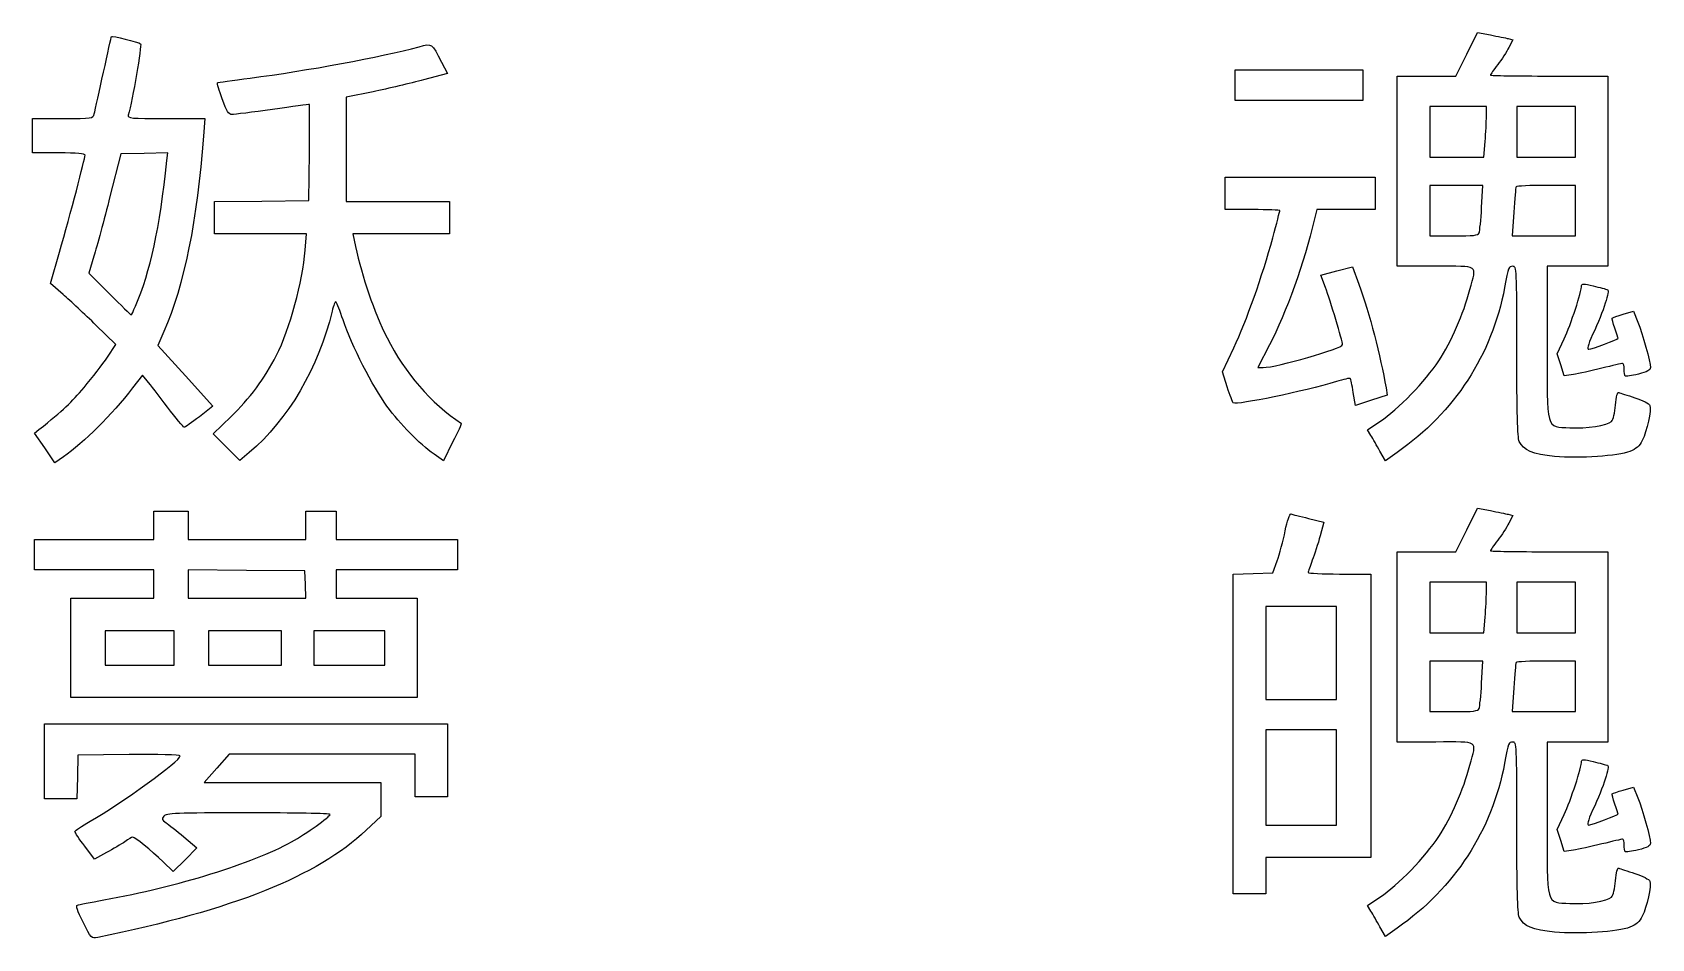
# Model space of a CAD drawing. Extents: x 0 to 38.4, y 0 to 21.5.
import ezdxf

# ---------------------------------------------------------------- set-up
doc = ezdxf.new("R2010")
doc.units = 0
doc.layers.add('Layer_1', color=7, linetype='CONTINUOUS')

msp = doc.modelspace()

# ---------------------------------------------------------------- linework, layer by layer
at = {"layer": 'Layer_1', "color": 7}
for points in [[(33.271519, 15.976546), (32.359315, 15.976546), (32.359315, 18.233056), (32.359315, 20.489565), (33.054434, 20.489565), (33.749556, 20.489565), (34.004357, 21.0075), (34.259162, 21.525434), (34.569521, 21.46419)], [(34.988359, 21.377325), (35.096837, 21.351705), (35.003077, 21.167923)], [(9.699873, 20.819372), (9.83782, 20.549043), (9.275895, 20.399415)], [(28.518445, 20.273517), (28.518445, 20.633598), (30.030787, 20.633598), (31.543131, 20.633598), (31.543131, 20.273517), (31.543131, 19.913435), (30.030787, 19.913435), (28.518445, 19.913435), (28.518445, 20.273517), (28.518445, 20.273517)], [(35.960129, 20.489565), (37.352444, 20.489565), (37.352444, 18.233055), (37.352444, 15.976545), (36.632281, 15.976545), (35.912117, 15.976545), (35.912117, 14.159574)], [(8.077827, 20.117819), (7.441683, 19.98585), (7.441683, 18.749371), (7.441683, 17.512893), (8.66596, 17.512893), (9.890236, 17.512893), (9.890236, 17.128806), (9.890236, 16.744719), (8.743839, 16.744719), (7.597441, 16.744719), (7.660994, 16.444651)], [(34.471791, 19.536592), (34.471791, 19.769403), (33.799639, 19.769403), (33.127487, 19.769403), (33.127487, 19.169267), (33.127487, 18.569131), (33.768589, 18.569131), (34.40969, 18.569131), (34.440741, 18.936457), (34.440741, 18.936457), (34.440741, 18.936457)], [(36.584269, 19.169267), (36.584269, 19.769403), (35.888112, 19.769403), (35.191954, 19.769403), (35.191954, 19.169267), (35.191954, 18.569131), (35.888112, 18.569131), (36.584269, 18.569131), (36.584269, 19.169267), (36.584269, 19.169267)], [(0.624142, 18.665153), (0.000001, 18.665153), (0.000001, 19.073245), (0.000001, 19.481338), (0.719249, 19.481338)], [(3.167986, 19.481338), (4.085933, 19.481338), (4.055549, 19.061243)], [(3.188819, 18.486598), (3.20799, 18.668125), (2.652738, 18.654637), (2.097485, 18.64115), (1.839985, 17.632922)], [(6.466136, 16.361361), (6.495698, 16.744719), (5.408338, 16.744719), (4.320978, 16.744719), (4.320978, 17.127921), (4.320978, 17.511123), (5.43723, 17.524009), (6.553482, 17.536895), (6.566354, 18.677153)], [(28.926539, 17.320849), (28.278393, 17.320849), (28.278393, 17.704936), (28.278393, 18.089023), (30.054793, 18.089023), (31.831195, 18.089023), (31.831195, 17.704936), (31.831195, 17.320849), (31.139827, 17.320849), (30.448459, 17.320849), (30.38937, 17.068792)], [(34.358253, 17.370887), (34.390206, 17.896979), (33.758846, 17.896979), (33.127487, 17.896979), (33.127487, 17.296844), (33.127487, 16.696708), (33.698482, 16.696708)], [(36.584269, 17.296844), (36.584269, 17.896979), (35.890945, 17.896979)], [(35.11929, 17.260836), (35.084419, 16.696708), (35.834345, 16.696708), (36.584269, 16.696708), (36.584269, 17.296844), (36.584269, 17.296844)], [(34.297888, 16.770751), (34.297888, 16.770751), (34.297888, 16.770751)], [(0.732055, 15.307432), (0.431876, 15.570068), (0.644065, 16.313429)], [(1.459602, 16.221228), (1.336719, 15.817762), (1.831766, 15.321024)], [(30.655412, 15.475768), (30.545515, 15.767741), (30.921689, 15.866796), (31.297866, 15.96585), (31.448067, 15.551104)], [(2.443748, 15.029123), (2.443748, 15.029123), (2.443748, 15.02912)], [(37.71458, 14.837823), (37.956679, 14.909217), (38.061632, 14.652107)], [(1.779445, 13.820537), (1.981675, 14.118334), (1.506955, 14.581565)], [(3.115152, 14.427543), (2.971863, 14.101073), (3.626681, 13.378424), (4.281498, 12.655775), (3.958465, 12.40773)], [(36.533526, 13.412367), (36.31473, 13.380852), (36.233267, 13.63929), (36.1518, 13.897727), (36.318148, 14.257764)], [(28.327835, 13.115336), (28.214479, 13.476784), (28.48128, 14.04251)], [(29.332202, 14.116125), (29.050739, 13.576003), (29.180683, 13.576341)], [(2.723987, 13.259151), (2.609313, 13.398403), (2.372998, 13.091113)], [(32.091035, 13.094165), (32.119759, 12.924394), (31.743958, 12.801194), (31.368159, 12.677995), (31.315155, 12.987426), (31.315155, 12.987426), (31.315155, 12.987424)], [(37.762657, 13.373849), (37.762657, 13.373849), (37.762646, 13.373848)], [(4.598479, 11.689249), (4.282401, 12.005326), (4.711369, 12.413545)], [(31.732923, 11.962683), (31.649312, 12.101758), (31.944299, 12.296027)], [(0.291358, 11.667579), (0.047868, 12.01565), (0.155964, 12.102835)], [(0.73553, 11.458326), (0.534848, 11.319509), (0.291358, 11.667579), (0.291358, 11.667579), (0.291358, 11.667579)], [(5.141295, 11.563008), (4.914557, 11.373171), (4.598479, 11.689249), (4.598479, 11.689249), (4.598479, 11.689249)], [(9.963793, 11.802669), (9.743294, 11.363627), (9.521866, 11.521601)], [(32.359366, 11.563474), (32.076664, 11.365169), (31.946599, 11.594388), (31.946599, 11.594388), (31.946599, 11.594388)], [(0.912207, 6.9265), (0.912207, 8.102766), (1.89643, 8.102766), (2.880652, 8.102766), (2.880652, 8.438842), (2.880652, 8.774918), (1.464332, 8.774918), (0.048012, 8.774918), (0.048012, 9.134999), (0.048012, 9.49508), (1.464332, 9.49508), (2.880652, 9.49508), (2.880652, 9.831157), (2.880652, 10.167233), (3.288744, 10.167233), (3.696837, 10.167233), (3.696837, 9.831157), (3.696837, 9.49508), (5.089151, 9.49508), (6.481466, 9.49508), (6.481466, 9.831157), (6.481466, 10.167233), (6.841547, 10.167233), (7.201629, 10.167233), (7.201629, 9.831157), (7.201629, 9.49508), (8.641954, 9.49508), (10.08228, 9.49508), (10.08228, 9.134999), (10.08228, 8.774918), (8.641954, 8.774918), (7.201629, 8.774918), (7.201629, 8.438842), (7.201629, 8.102766), (8.161846, 8.102766), (9.122063, 8.102766), (9.122063, 6.9265), (9.122063, 5.750234), (5.017135, 5.750234), (0.912207, 5.750234), (0.912207, 6.9265), (0.912207, 6.9265)], [(30.253686, 9.998167), (30.620614, 9.912052), (30.529651, 9.583804)], [(33.271519, 4.693996), (32.359315, 4.693996), (32.359315, 6.950505), (32.359315, 9.207015), (33.054434, 9.207015), (33.749556, 9.207015), (34.004357, 9.72495), (34.259162, 10.242884), (34.569521, 10.18164)], [(34.988359, 10.094775), (35.096837, 10.069155), (35.003077, 9.885374)], [(28.470437, 4.8843), (28.470437, 8.675419), (28.938454, 8.689161), (29.406472, 8.702902), (29.510313, 8.990967)], [(35.960129, 9.207015), (37.352444, 9.207015), (37.352444, 6.950505), (37.352444, 4.693995), (36.632281, 4.693995), (35.912117, 4.693995), (35.912117, 2.877024)], [(6.471657, 8.426839), (6.457461, 8.750912), (5.077149, 8.763652), (3.696837, 8.776391), (3.696837, 8.439579), (3.696837, 8.102767), (5.091345, 8.102767), (6.485854, 8.102767), (6.471658, 8.42684), (6.471657, 8.426839)], [(30.991006, 8.678896), (31.735172, 8.678896), (31.735172, 5.318137), (31.735172, 1.957377), (30.486892, 1.957377), (29.238609, 1.957377), (29.238609, 1.52528), (29.238609, 1.093182), (28.854521, 1.093182), (28.470437, 1.093182), (28.470437, 4.884301), (28.470437, 4.8843)], [(34.471791, 8.254042), (34.471791, 8.486853), (33.799639, 8.486853), (33.127487, 8.486853), (33.127487, 7.886717), (33.127487, 7.286582), (33.768589, 7.286582), (34.40969, 7.286582), (34.440741, 7.653907), (34.440741, 7.653907), (34.440741, 7.653907)], [(36.584269, 7.886717), (36.584269, 8.486853), (35.888112, 8.486853), (35.191954, 8.486853), (35.191954, 7.886717), (35.191954, 7.286582), (35.888112, 7.286582), (36.584269, 7.286582), (36.584269, 7.886717), (36.584269, 7.886717)], [(30.918988, 6.806473), (30.918988, 7.910722), (30.078799, 7.910722), (29.238609, 7.910722), (29.238609, 6.806473), (29.238609, 5.702224), (30.078799, 5.702224), (30.918988, 5.702224), (30.918988, 6.806473), (30.918988, 6.806473)], [(3.360761, 6.9265), (3.360761, 7.334592), (2.544576, 7.334592), (1.728392, 7.334592), (1.728392, 6.9265), (1.728392, 6.518408), (2.544576, 6.518408), (3.360761, 6.518408), (3.360761, 6.9265), (3.360761, 6.9265)], [(5.905336, 6.9265), (5.905336, 7.334592), (5.041141, 7.334592), (4.176945, 7.334592), (4.176945, 6.9265), (4.176945, 6.518408), (5.041141, 6.518408), (5.905336, 6.518408), (5.905336, 6.9265), (5.905336, 6.9265)], [(8.353889, 6.9265), (8.353889, 7.334592), (7.513699, 7.334592), (6.673509, 7.334592), (6.673509, 6.9265), (6.673509, 6.518408), (7.513699, 6.518408), (8.353889, 6.518408), (8.353889, 6.9265), (8.353889, 6.9265)], [(34.358253, 6.088337), (34.390206, 6.61443), (33.758846, 6.61443), (33.127487, 6.61443), (33.127487, 6.014294), (33.127487, 5.414158), (33.698482, 5.414158)], [(36.584269, 6.014294), (36.584269, 6.61443), (35.890945, 6.61443)], [(35.11929, 5.978286), (35.084419, 5.414158), (35.834345, 5.414158), (36.584269, 5.414158), (36.584269, 6.014294), (36.584269, 6.014294)], [(34.297888, 5.488201), (34.297888, 5.488201), (34.297888, 5.488201)], [(2.292519, 4.394752), (1.080245, 4.381925), (1.066618, 3.865808), (1.052991, 3.349692), (0.670529, 3.349692), (0.288066, 3.349692), (0.288066, 4.237892), (0.288066, 5.126093), (5.065146, 5.126093), (9.842225, 5.126093), (9.842225, 4.261898), (9.842225, 3.397703), (9.458139, 3.397703), (9.074052, 3.397703), (9.074052, 3.901816), (9.074052, 4.40593), (6.870497, 4.40593), (4.666942, 4.40593), (4.368988, 4.069854), (4.071034, 3.733779), (6.164451, 3.733779), (8.257867, 3.733779), (8.257867, 3.33179), (8.257867, 2.929801), (7.909789, 2.599233)], [(30.918988, 3.853806), (30.918988, 4.982061), (30.078799, 4.982061), (29.238609, 4.982061), (29.238609, 3.853806), (29.238609, 2.725551), (30.078799, 2.725551), (30.918988, 2.725551), (30.918988, 3.853806), (30.918988, 3.853806)], [(37.71458, 3.555273), (37.956679, 3.626668), (38.061632, 3.369557)], [(36.533526, 2.129817), (36.31473, 2.098302), (36.233267, 2.35674), (36.1518, 2.615178), (36.318148, 2.975214)], [(3.591404, 2.443012), (3.897061, 2.184478), (3.618415, 1.902893), (3.339768, 1.621308), (3.098207, 1.853607)], [(1.756759, 2.070592), (1.471019, 1.917924), (1.239624, 2.223589)], [(37.762657, 2.091299), (37.762657, 2.091299), (37.762646, 2.091298)], [(31.732923, 0.680133), (31.649312, 0.819208), (31.944299, 1.013477)], [(1.201398, 0.418791), (1.201398, 0.418791), (1.201398, 0.418791)], [(32.359366, 0.280923), (32.076664, 0.082619), (31.946599, 0.311838), (31.946599, 0.311838), (31.946599, 0.311838)]]:
    msp.add_lwpolyline(points, dxfattribs=at)
for points in [[(1.463923, 19.589362), (1.512784, 19.796958), (1.872424, 21.415553), (1.872424, 21.427861)], [(1.872424, 21.427861), (1.872424, 21.455441), (2.523684, 21.292457), (2.563923, 21.254807)], [(2.563923, 21.254807), (2.599374, 21.221637), (2.37443, 19.908562), (2.274503, 19.565357)], [(5.16426, 20.441852), (6.497172, 20.612823), (8.268033, 20.941414), (9.170074, 21.185149)], [(9.170074, 21.185149), (9.47624, 21.267876), (9.468157, 21.273457), (9.699873, 20.819372)], [(34.569521, 21.46419), (34.740221, 21.430506), (34.928697, 21.391416), (34.988359, 21.377325)], [(35.003077, 21.167923), (34.951509, 21.066843), (34.832479, 20.883478), (34.738567, 20.760444)], [(34.738567, 20.760444), (34.644652, 20.63741), (34.567814, 20.52613), (34.567814, 20.513155)], [(4.385106, 20.329643), (4.392847, 20.337383), (4.743466, 20.387877), (5.16426, 20.441852)], [(9.275895, 20.399415), (8.966836, 20.317119), (8.427706, 20.190401), (8.077827, 20.117819)], [(34.567814, 20.513155), (34.567814, 20.500181), (35.194356, 20.489565), (35.960129, 20.489565)], [(4.50204, 19.946697), (4.429986, 20.149577), (4.377365, 20.321903), (4.385106, 20.329643)], [(0.719249, 19.481338), (1.425595, 19.481338), (1.438953, 19.483276), (1.463923, 19.589362)], [(4.733366, 19.577592), (4.651751, 19.577781), (4.608623, 19.646598), (4.50204, 19.946697)], [(5.693584, 19.69735), (5.220638, 19.631356), (4.788541, 19.577464), (4.733366, 19.577592)], [(6.566354, 19.817377), (6.559276, 19.817359), (6.166528, 19.763347), (5.693584, 19.69735)], [(6.566354, 18.677153), (6.573433, 19.304295), (6.573433, 19.817396), (6.566354, 19.817377)], [(2.274503, 19.565357), (2.25181, 19.487415), (2.31644, 19.481338), (3.167986, 19.481338)], [(34.440741, 18.936457), (34.457815, 19.138485), (34.471791, 19.408546), (34.471791, 19.536592)], [(4.055549, 19.061243), (3.912582, 17.084485), (3.595451, 15.521861), (3.115152, 14.427543)], [(1.248283, 18.609598), (1.248283, 18.648815), (1.064732, 18.665153), (0.624142, 18.665153)], [(0.644065, 16.313429), (0.901363, 17.21482), (1.248283, 18.533199), (1.248283, 18.609598)], [(2.443748, 15.02912), (2.802278, 15.865538), (3.017473, 16.864144), (3.188819, 18.486598)], [(35.17589, 17.860971), (35.163952, 17.841168), (35.138467, 17.571106), (35.11929, 17.260836)], [(35.890945, 17.896979), (35.509618, 17.896979), (35.187842, 17.880777), (35.17589, 17.860971)], [(1.839985, 17.632922), (1.69836, 17.078397), (1.527188, 16.443135), (1.459602, 16.221228)], [(29.574685, 17.298187), (29.574685, 17.310652), (29.283019, 17.320849), (28.926539, 17.320849)], [(29.405123, 16.64969), (29.49838, 16.993899), (29.574685, 17.285722), (29.574685, 17.298187)], [(34.297888, 16.770751), (34.313523, 16.811475), (34.340679, 17.081536), (34.358253, 17.370887)], [(30.38937, 17.068792), (30.159734, 16.089215), (29.719146, 14.858657), (29.332202, 14.116125)], [(28.48128, 14.04251), (28.786605, 14.689921), (29.1585, 15.739452), (29.405123, 16.64969)], [(33.698482, 16.696708), (34.168687, 16.696708), (34.274492, 16.709778), (34.297888, 16.770751)], [(5.782242, 13.854955), (6.105851, 14.501327), (6.408129, 15.609149), (6.466136, 16.361361)], [(7.660994, 16.444651), (7.81259, 15.728884), (8.101896, 14.891743), (8.408257, 14.282353)], [(34.080131, 15.42769), (34.241624, 16.031535), (34.322639, 15.976546), (33.271519, 15.976546)], [(35.096848, 15.976545), (34.996817, 15.976545), (34.995104, 15.972117), (34.902013, 15.472431)], [(35.191954, 13.962349), (35.191954, 15.938081), (35.190261, 15.976545), (35.096848, 15.976545)], [(31.06302, 14.119173), (31.06302, 14.195115), (30.768519, 15.175275), (30.655412, 15.475768)], [(31.448067, 15.551104), (31.698204, 14.860418), (31.964136, 13.844217), (32.091035, 13.094165)], [(34.902013, 15.472431), (34.60557, 13.881184), (33.717792, 12.516355), (32.359366, 11.563474)], [(33.343159, 13.736383), (33.647053, 14.203459), (33.920633, 14.831314), (34.080131, 15.42769)], [(36.318148, 14.257764), (36.47276, 14.592406), (36.728313, 15.379618), (36.728313, 15.521255)], [(36.728313, 15.521255), (36.728313, 15.571161), (36.782479, 15.569686), (37.004377, 15.513743)], [(37.340024, 15.42395), (37.408318, 15.400805), (37.256311, 14.936926), (36.990124, 14.35618)], [(37.004377, 15.513743), (37.156209, 15.475462), (37.307252, 15.435055), (37.340024, 15.42395)], [(1.506955, 14.581565), (1.245859, 14.836342), (0.897154, 15.162982), (0.732055, 15.307432)], [(1.831766, 15.321024), (2.104041, 15.047819), (2.333367, 14.824287), (2.341379, 14.824287)], [(2.341379, 14.824287), (2.349391, 14.824287), (2.395457, 14.916463), (2.443748, 15.029123)], [(7.199775, 15.128235), (7.18068, 15.150175), (7.137837, 15.052952), (7.104568, 14.912186)], [(7.364835, 14.704258), (7.293146, 14.915506), (7.218869, 15.106296), (7.199775, 15.128235)], [(7.104568, 14.912186), (6.789739, 13.580108), (6.056496, 12.329257), (5.141295, 11.563008)], [(8.404768, 12.662286), (8.075368, 13.108227), (7.569129, 14.102258), (7.364835, 14.704258)], [(37.515092, 14.506264), (37.472513, 14.631226), (37.445507, 14.740884), (37.45508, 14.749948)], [(37.45508, 14.749948), (37.464647, 14.759013), (37.581425, 14.798556), (37.71458, 14.837823)], [(38.061632, 14.652107), (38.175108, 14.374107), (38.360683, 13.704395), (38.360683, 13.57287)], [(8.408257, 14.282353), (8.828108, 13.447217), (9.450659, 12.729347), (10.169295, 12.25168)], [(36.990124, 14.35618), (36.871628, 14.097649), (36.848175, 14.008101), (36.898969, 14.008101)], [(36.898969, 14.008101), (36.961826, 14.008101), (37.592508, 14.245094), (37.592508, 14.268713)], [(37.592508, 14.268713), (37.592508, 14.274403), (37.55767, 14.381302), (37.515092, 14.506264)], [(1.225856, 13.105271), (1.419103, 13.334878), (1.668218, 13.656747), (1.779445, 13.820537)], [(4.711369, 12.413545), (5.134171, 12.815895), (5.526249, 13.343639), (5.782242, 13.854955)], [(29.180683, 13.576341), (29.488836, 13.577131), (31.06302, 14.031105), (31.06302, 14.119173)], [(35.248209, 11.824687), (35.208066, 11.912791), (35.191954, 12.525029), (35.191954, 13.962349)], [(35.912117, 14.159574), (35.912117, 12.032808), (35.871582, 12.1839), (36.451966, 12.147385)], [(31.944299, 12.296027), (32.376412, 12.580603), (33.027075, 13.250567), (33.343159, 13.736383)], [(37.20732, 13.557953), (36.957071, 13.495213), (36.653862, 13.4297), (36.533526, 13.412367)], [(37.699431, 13.672025), (37.679026, 13.672025), (37.457572, 13.620692), (37.20732, 13.557953)], [(37.73654, 13.535994), (37.73654, 13.610811), (37.719833, 13.672025), (37.699431, 13.672025)], [(37.762646, 13.373848), (37.748281, 13.388211), (37.73654, 13.461177), (37.73654, 13.535994)], [(38.360683, 13.57287), (38.360683, 13.513919), (38.282657, 13.472144), (38.074727, 13.419766)], [(0.155964, 12.102835), (0.741678, 12.575236), (0.92179, 12.743992), (1.225856, 13.105271)], [(2.372998, 13.091113), (1.884326, 12.455675), (1.220653, 11.793899), (0.73553, 11.458326)], [(3.200179, 12.639791), (3.001344, 12.903851), (2.787058, 13.182563), (2.723987, 13.259151)], [(28.470138, 12.735997), (28.45422, 12.745836), (28.390181, 12.916539), (28.327835, 13.115336)], [(30.914292, 13.243426), (30.154595, 13.011315), (28.560237, 12.680312), (28.470138, 12.735997)], [(31.24191, 13.317097), (31.230762, 13.32823), (31.083349, 13.295078), (30.914292, 13.243426)], [(31.315155, 12.987424), (31.286004, 13.157611), (31.253043, 13.305964), (31.24191, 13.317097)], [(38.074727, 13.419766), (37.91745, 13.380149), (37.777019, 13.359485), (37.762657, 13.373849)], [(37.440193, 12.298874), (37.476803, 12.335481), (37.518241, 12.509149), (37.532372, 12.685163)], [(37.532372, 12.685163), (37.548826, 12.890089), (37.577161, 12.997935), (37.611276, 12.985428)], [(37.611276, 12.985428), (37.640556, 12.974696), (37.811899, 12.917263), (37.992036, 12.857803)], [(37.992036, 12.857803), (38.172173, 12.798343), (38.332427, 12.716157), (38.348158, 12.675169)], [(38.348158, 12.675169), (38.387853, 12.571722), (38.275678, 12.057449), (38.166918, 11.844259)], [(3.598564, 12.159683), (3.578287, 12.159683), (3.399014, 12.375732), (3.200179, 12.639791)], [(3.958465, 12.40773), (3.780796, 12.271304), (3.618841, 12.159683), (3.598564, 12.159683)], [(9.521866, 11.521601), (9.170288, 11.772427), (8.729931, 12.222083), (8.404768, 12.662286)], [(36.451966, 12.147385), (36.84423, 12.122705), (37.340029, 12.198708), (37.440193, 12.298874)], [(10.169295, 12.25168), (10.177544, 12.246197), (10.085068, 12.044142), (9.963793, 11.802669)], [(31.946599, 11.594388), (31.875061, 11.720458), (31.778908, 11.886191), (31.732923, 11.962683)], [(36.089288, 11.467086), (35.571639, 11.51205), (35.347173, 11.607486), (35.248209, 11.824687)], [(37.870675, 11.58494), (37.597458, 11.475277), (36.687816, 11.415097), (36.089288, 11.467086)], [(38.166918, 11.844259), (38.102142, 11.717293), (38.01892, 11.644441), (37.870675, 11.58494)], [(29.700948, 9.700231), (29.750027, 9.938388), (29.809262, 10.113358), (29.837253, 10.102856)], [(29.837253, 10.102856), (29.864487, 10.092639), (30.051875, 10.04553), (30.253686, 9.998167)], [(34.569521, 10.18164), (34.740221, 10.147956), (34.928697, 10.108866), (34.988359, 10.094775)], [(29.510313, 8.990967), (29.567423, 9.149403), (29.65321, 9.468571), (29.700948, 9.700231)], [(35.003077, 9.885374), (34.951509, 9.784294), (34.832479, 9.600928), (34.738567, 9.477894)], [(30.529651, 9.583804), (30.479625, 9.403268), (30.395534, 9.142012), (30.342789, 9.003235)], [(34.738567, 9.477894), (34.644652, 9.35486), (34.567814, 9.24358), (34.567814, 9.230606)], [(34.567814, 9.230606), (34.567814, 9.217632), (35.194356, 9.207015), (35.960129, 9.207015)], [(30.342789, 9.003235), (30.290042, 8.864458), (30.246876, 8.734709), (30.246862, 8.714905)], [(30.246862, 8.714905), (30.246848, 8.695101), (30.581713, 8.678896), (30.991006, 8.678896)], [(34.440741, 7.653907), (34.457815, 7.855936), (34.471791, 8.125997), (34.471791, 8.254042)], [(35.17589, 6.578421), (35.163952, 6.558618), (35.138467, 6.288556), (35.11929, 5.978286)], [(35.890945, 6.61443), (35.509618, 6.61443), (35.187842, 6.598227), (35.17589, 6.578421)], [(34.297888, 5.488201), (34.313523, 5.528925), (34.340679, 5.798986), (34.358253, 6.088337)], [(33.698482, 5.414158), (34.168687, 5.414158), (34.274492, 5.427228), (34.297888, 5.488201)], [(34.080131, 4.14514), (34.241624, 4.748985), (34.322639, 4.693996), (33.271519, 4.693996)], [(35.096848, 4.693995), (34.996817, 4.693995), (34.995104, 4.689567), (34.902013, 4.189881)], [(35.191954, 2.679798), (35.191954, 4.655531), (35.190261, 4.693995), (35.096848, 4.693995)], [(1.366314, 2.814159), (2.137044, 3.252672), (3.504793, 4.24483), (3.504793, 4.365401)], [(3.504793, 4.365401), (3.504793, 4.388856), (2.966668, 4.401885), (2.292519, 4.394752)], [(36.318148, 2.975214), (36.47276, 3.309856), (36.728313, 4.097068), (36.728313, 4.238705)], [(36.728313, 4.238705), (36.728313, 4.288611), (36.782479, 4.287136), (37.004377, 4.231193)], [(37.004377, 4.231193), (37.156209, 4.192912), (37.307252, 4.152506), (37.340024, 4.1414)], [(34.902013, 4.189881), (34.60557, 2.598633), (33.717792, 1.233805), (32.359366, 0.280923)], [(33.343159, 2.453833), (33.647053, 2.920909), (33.920633, 3.548764), (34.080131, 4.14514)], [(37.340024, 4.1414), (37.408318, 4.118255), (37.256311, 3.654377), (36.990124, 3.07363)], [(37.515092, 3.223715), (37.472513, 3.348676), (37.445507, 3.458334), (37.45508, 3.467399)], [(37.45508, 3.467399), (37.464647, 3.476464), (37.581425, 3.516007), (37.71458, 3.555273)], [(36.990124, 3.07363), (36.871628, 2.815099), (36.848175, 2.725551), (36.898969, 2.725551)], [(37.592508, 2.986164), (37.592508, 2.991853), (37.55767, 3.098753), (37.515092, 3.223715)], [(38.061632, 3.369557), (38.175108, 3.091558), (38.360683, 2.421845), (38.360683, 2.29032)], [(1.008229, 2.56984), (1.008229, 2.592161), (1.169367, 2.702105), (1.366314, 2.814159)], [(3.115242, 2.935015), (3.058699, 2.866885), (3.06571, 2.846099), (3.167878, 2.77898)], [(5.119035, 3.013616), (3.382265, 3.013616), (3.173684, 3.005434), (3.115242, 2.935015)], [(3.167878, 2.77898), (3.232707, 2.736391), (3.423293, 2.585205), (3.591404, 2.443012)], [(7.0564, 2.977608), (7.057049, 2.997411), (6.185244, 3.013616), (5.119035, 3.013616)], [(6.14539, 2.327066), (6.485048, 2.513179), (7.054481, 2.919805), (7.0564, 2.977608)], [(35.912117, 2.877024), (35.912117, 0.750258), (35.871582, 0.90135), (36.451966, 0.864835)], [(36.898969, 2.725551), (36.961826, 2.725551), (37.592508, 2.962544), (37.592508, 2.986164)], [(1.239624, 2.223589), (1.112357, 2.391705), (1.008229, 2.547518), (1.008229, 2.56984)], [(7.909789, 2.599233), (6.760865, 1.508107), (4.755012, 0.707585), (1.550561, 0.061308)], [(1.692132, 0.948591), (3.480628, 1.274703), (5.191094, 1.804165), (6.14539, 2.327066)], [(2.192924, 2.330373), (2.11019, 2.271461), (1.913915, 2.154559), (1.756759, 2.070592)], [(2.379005, 2.437486), (2.359395, 2.437486), (2.275659, 2.389285), (2.192924, 2.330373)], [(3.098207, 1.853607), (2.818088, 2.122987), (2.430698, 2.437486), (2.379005, 2.437486)], [(31.944299, 1.013477), (32.376412, 1.298053), (33.027075, 1.968017), (33.343159, 2.453833)], [(35.248209, 0.542136), (35.208066, 0.63024), (35.191954, 1.242478), (35.191954, 2.679798)], [(37.699431, 2.389475), (37.679026, 2.389475), (37.457572, 2.338143), (37.20732, 2.275403)], [(37.73654, 2.253444), (37.73654, 2.328261), (37.719833, 2.389475), (37.699431, 2.389475)], [(37.20732, 2.275403), (36.957071, 2.212663), (36.653862, 2.14715), (36.533526, 2.129817)], [(37.762646, 2.091298), (37.748281, 2.105661), (37.73654, 2.178627), (37.73654, 2.253444)], [(38.074727, 2.137217), (37.91745, 2.097599), (37.777019, 2.076936), (37.762657, 2.091299)], [(38.360683, 2.29032), (38.360683, 2.23137), (38.282657, 2.189595), (38.074727, 2.137217)], [(37.532372, 1.402613), (37.548826, 1.607538), (37.577161, 1.715385), (37.611276, 1.702878)], [(37.611276, 1.702878), (37.640556, 1.692145), (37.811899, 1.634713), (37.992036, 1.575253)], [(37.992036, 1.575253), (38.172173, 1.515793), (38.332427, 1.433607), (38.348158, 1.392618)], [(37.440193, 1.016323), (37.476803, 1.052931), (37.518241, 1.226598), (37.532372, 1.402613)], [(38.348158, 1.392618), (38.387853, 1.289172), (38.275678, 0.774899), (38.166918, 0.561708)], [(1.201398, 0.418791), (1.064193, 0.691679), (1.024243, 0.813024), (1.067158, 0.826537)], [(1.067158, 0.826537), (1.100762, 0.837118), (1.382, 0.892042), (1.692132, 0.948591)], [(36.451966, 0.864835), (36.84423, 0.840154), (37.340029, 0.916158), (37.440193, 1.016323)], [(1.550561, 0.061308), (1.398318, 0.030603), (1.394726, 0.03428), (1.201398, 0.418791)], [(31.946599, 0.311838), (31.875061, 0.437908), (31.778908, 0.603641), (31.732923, 0.680133)], [(36.089288, 0.184536), (35.571639, 0.229499), (35.347173, 0.324935), (35.248209, 0.542136)], [(38.166918, 0.561708), (38.102142, 0.434742), (38.01892, 0.36189), (37.870675, 0.302389)], [(37.870675, 0.302389), (37.597458, 0.192727), (36.687816, 0.132547), (36.089288, 0.184536)]]:
    msp.add_open_spline(points, degree=3, dxfattribs=at)

doc.saveas('drawing.dxf')
